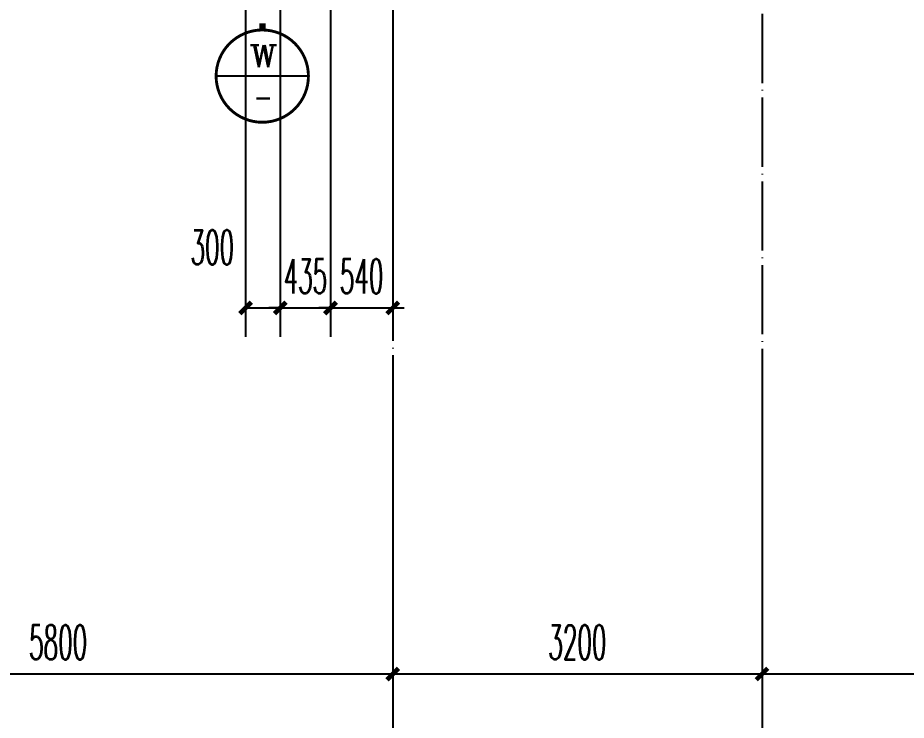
# Model space of a CAD drawing. Extents: x 27938 to 1507990, y 110129 to 923079.
# Drawn here: x 858967 to 866667, y 664074 to 670163 of the extents above; entities that cross this region are included whole.
import ezdxf
from ezdxf.enums import TextEntityAlignment as Align

# ---------------------------------------------------------------- set-up
doc = ezdxf.new("R2010")
doc.units = 0
doc.header["$LTSCALE"] = 1000
doc.header["$MEASUREMENT"] = 0
doc.linetypes.add('DOTE', pattern=[2.42, 2, -0.2, 0.02, -0.2])
for name, color, linetype in [('AXIS', 3, 'Continuous'), ('DIM_污水', 2, 'Continuous'), ('DOTE', 1, 'Continuous'), ('PIPE-污水', 2, 'W'), ('TWT_DIM', 3, 'Continuous')]:
    doc.layers.add(name, color=color, linetype=linetype)
doc.styles.add('_TCH_DIM_T3', font='SIMPLEX.shx', dxfattribs={"width": 0.494118, "bigfont": 'GBCBIG.shx'})
doc.styles.add('_TWT_CIRCLE', font='COMPLEX', dxfattribs={"width": 1.1, "height": 3.5, "bigfont": 'HZTXT'})
doc.styles.get("Standard").update_dxf_attribs({"font": 'gbenor.shx', "bigfont": 'gbcbig.shx'})
doc.linetypes.add('W', pattern='A,3,-0.2,["W",Standard,S=0.25,R=0,X=-0.1,Y=-0.115],-0.2', length=3.4)
doc.dimstyles.new('_TCH_ARCH&&100', dxfattribs={"dimtxt": 297.5, "dimasz": 100, "dimexe": 250, "dimexo": 300, "dimgap": 126.25, "dimtad": 1, "dimdec": 0, "dimzin": 0, "dimdsep": 46, "dimtxsty": '_TCH_DIM_T3', "dimblk": 'ARCHTICK', "dimcen": 0.09, "dimclrt": 4, "dimazin": 2, "dimtfac": 1, "dimtdec": 0, "dimtix": 1, "dimtmove": 2, "dimatfit": 3, "dimfxl": 100, "dimtolj": 1, "dimtzin": 0, "dimarcsym": 0})
doc.dimstyles.new('_TWT_ARCH&&100', dxfattribs={"dimtxt": 297.5, "dimasz": 100, "dimexe": 250, "dimexo": 300, "dimgap": 126.25, "dimtad": 1, "dimdec": 0, "dimzin": 0, "dimdsep": 46, "dimtxsty": '_TCH_DIM_T3', "dimblk": 'ARCHTICK', "dimcen": 0.09, "dimclrt": 7, "dimazin": 2, "dimtfac": 1, "dimtdec": 0, "dimtix": 1, "dimtmove": 2, "dimatfit": 3, "dimfxl": 1, "dimtolj": 1, "dimtzin": 0, "dimarcsym": 0})

# ---------------------------------------------------------------- blocks, each defined once
blk = doc.blocks.new('_ArchTick')
at = {"color": 0, "linetype": 'ByBlock', "const_width": 0.4}
blk.add_lwpolyline([(-0.5, -0.5), (0.5, 0.5)], dxfattribs=at)
blk = doc.blocks.new('*D955')
at = {"layer": 'AXIS', "color": 0, "lineweight": -2}
for p, q in [((865416.6, 666675.2), (865416.6, 664225.2)), ((868616.6, 666675.2), (868616.6, 664225.2)), ((865416.6, 664475.2), (868616.6, 664475.2))]:
    blk.add_line(p, q, dxfattribs=at)
at = {"layer": 'Defpoints', "color": 0}
for p in [(865416.6, 666975.2), (868616.6, 666975.2), (868616.6, 664475.2)]:
    blk.add_point(p, dxfattribs=at)
at = {"layer": 'AXIS', "color": 0, "lineweight": -2, "xscale": 100, "yscale": 100, "zscale": 100, "rotation": 180}
blk.add_blockref('_ArchTick', (865416.6, 664475.2), dxfattribs=at)
at = {"layer": 'AXIS', "color": 0, "lineweight": -2, "xscale": 100, "yscale": 100, "zscale": 100}
blk.add_blockref('_ArchTick', (868616.6, 664475.2), dxfattribs=at)
at = {"layer": 'AXIS', "color": 4, "insert": (867016.6, 664750.2), "char_height": 297.5, "attachment_point": 5, "style": '_TCH_DIM_T3'}
blk.add_mtext('\\A1;3200', dxfattribs=at)
blk = doc.blocks.new('*D956')
at = {"layer": 'AXIS', "color": 0, "lineweight": -2}
for p, q in [((862216.6, 666675.2), (862216.6, 664225.2)), ((865416.6, 666675.2), (865416.6, 664225.2)), ((862216.6, 664475.2), (865416.6, 664475.2))]:
    blk.add_line(p, q, dxfattribs=at)
at = {"layer": 'Defpoints', "color": 0}
for p in [(862216.6, 666975.2), (865416.6, 666975.2), (865416.6, 664475.2)]:
    blk.add_point(p, dxfattribs=at)
at = {"layer": 'AXIS', "color": 0, "lineweight": -2, "xscale": 100, "yscale": 100, "zscale": 100, "rotation": 180}
blk.add_blockref('_ArchTick', (862216.6, 664475.2), dxfattribs=at)
at = {"layer": 'AXIS', "color": 0, "lineweight": -2, "xscale": 100, "yscale": 100, "zscale": 100}
blk.add_blockref('_ArchTick', (865416.6, 664475.2), dxfattribs=at)
at = {"layer": 'AXIS', "color": 4, "insert": (863816.6, 664750.2), "char_height": 297.5, "attachment_point": 5, "style": '_TCH_DIM_T3'}
blk.add_mtext('\\A1;3200', dxfattribs=at)
blk = doc.blocks.new('*D957')
at = {"layer": 'AXIS', "color": 0, "lineweight": -2}
for p, q in [((856416.6, 666675.2), (856416.6, 664225.2)), ((862216.6, 666675.2), (862216.6, 664225.2)), ((856416.6, 664475.2), (862216.6, 664475.2))]:
    blk.add_line(p, q, dxfattribs=at)
at = {"layer": 'Defpoints', "color": 0}
for p in [(856416.6, 666975.2), (862216.6, 666975.2), (862216.6, 664475.2)]:
    blk.add_point(p, dxfattribs=at)
at = {"layer": 'AXIS', "color": 0, "lineweight": -2, "xscale": 100, "yscale": 100, "zscale": 100, "rotation": 180}
blk.add_blockref('_ArchTick', (856416.6, 664475.2), dxfattribs=at)
at = {"layer": 'AXIS', "color": 0, "lineweight": -2, "xscale": 100, "yscale": 100, "zscale": 100}
blk.add_blockref('_ArchTick', (862216.6, 664475.2), dxfattribs=at)
at = {"layer": 'AXIS', "color": 4, "insert": (859316.6, 664750.2), "char_height": 297.5, "attachment_point": 5, "style": '_TCH_DIM_T3'}
blk.add_mtext('\\A1;5800', dxfattribs=at)
blk = doc.blocks.new('*D966')
at = {"layer": 'AXIS', "color": 0, "lineweight": -2}
for p, q in [((827816.6, 666675.2), (827816.6, 663425.2)), ((878016.6, 666675.2), (878016.6, 663425.2)), ((827816.6, 663675.2), (878016.6, 663675.2))]:
    blk.add_line(p, q, dxfattribs=at)
at = {"layer": 'Defpoints', "color": 0}
for p in [(827816.6, 666975.2), (878016.6, 666975.2), (878016.6, 663675.2)]:
    blk.add_point(p, dxfattribs=at)
at = {"layer": 'AXIS', "color": 0, "lineweight": -2, "xscale": 100, "yscale": 100, "zscale": 100, "rotation": 180}
blk.add_blockref('_ArchTick', (827816.6, 663675.2), dxfattribs=at)
at = {"layer": 'AXIS', "color": 0, "lineweight": -2, "xscale": 100, "yscale": 100, "zscale": 100}
blk.add_blockref('_ArchTick', (878016.6, 663675.2), dxfattribs=at)
at = {"layer": 'AXIS', "color": 4, "insert": (852916.6, 663950.2), "char_height": 297.5, "attachment_point": 5, "style": '_TCH_DIM_T3'}
blk.add_mtext('\\A1;50200', dxfattribs=at)
blk = doc.blocks.new('*D1514')
at = {"layer": 'Defpoints', "color": 0}
for p in [(860941.6, 671026.7), (861241.6, 671026.7), (861241.6, 667647.9)]:
    blk.add_point(p, dxfattribs=at)
at = {"layer": 'TWT_DIM', "color": 0, "lineweight": -2}
for p, q in [((860941.6, 670726.7), (860941.6, 667397.9)), ((861241.6, 670726.7), (861241.6, 667397.9)), ((860941.6, 667647.9), (861241.6, 667647.9))]:
    blk.add_line(p, q, dxfattribs=at)
at = {"layer": 'TWT_DIM', "color": 0, "lineweight": -2, "xscale": 100, "yscale": 100, "zscale": 100, "rotation": 180}
blk.add_blockref('_ArchTick', (860941.6, 667647.9), dxfattribs=at)
at = {"layer": 'TWT_DIM', "color": 0, "lineweight": -2, "xscale": 100, "yscale": 100, "zscale": 100}
blk.add_blockref('_ArchTick', (861241.6, 667647.9), dxfattribs=at)
at = {"layer": 'TWT_DIM', "color": 7, "insert": (860652.6, 668172.9), "char_height": 297.5, "attachment_point": 5, "style": '_TCH_DIM_T3'}
blk.add_mtext('\\A1;300', dxfattribs=at)
blk = doc.blocks.new('*D1515')
at = {"layer": 'Defpoints', "color": 0}
for p in [(861241.6, 671026.7), (861676.6, 671026.7), (861676.6, 667647.9)]:
    blk.add_point(p, dxfattribs=at)
at = {"layer": 'TWT_DIM', "color": 0, "lineweight": -2}
for p, q in [((861241.6, 670726.7), (861241.6, 667397.9)), ((861676.6, 670726.7), (861676.6, 667397.9)), ((861241.6, 667647.9), (861141.6, 667647.9)), ((861241.6, 667647.9), (861676.6, 667647.9)), ((861676.6, 667647.9), (861776.6, 667647.9))]:
    blk.add_line(p, q, dxfattribs=at)
at = {"layer": 'TWT_DIM', "color": 0, "lineweight": -2, "xscale": 100, "yscale": 100, "zscale": 100}
blk.add_blockref('_ArchTick', (861241.6, 667647.9), dxfattribs=at)
at = {"layer": 'TWT_DIM', "color": 0, "lineweight": -2, "xscale": 100, "yscale": 100, "zscale": 100, "rotation": 180}
blk.add_blockref('_ArchTick', (861676.6, 667647.9), dxfattribs=at)
at = {"layer": 'TWT_DIM', "color": 7, "insert": (861459.1, 667922.9), "char_height": 297.5, "attachment_point": 5, "style": '_TCH_DIM_T3'}
blk.add_mtext('\\A1;435', dxfattribs=at)
blk = doc.blocks.new('*D1516')
at = {"layer": 'Defpoints', "color": 0}
for p in [(861676.6, 671026.7), (862216.6, 671026.7), (862216.6, 667647.9)]:
    blk.add_point(p, dxfattribs=at)
at = {"layer": 'TWT_DIM', "color": 0, "lineweight": -2}
for p, q in [((861676.6, 670726.7), (861676.6, 667397.9)), ((862216.6, 670726.7), (862216.6, 667397.9)), ((861676.6, 667647.9), (861576.6, 667647.9)), ((861676.6, 667647.9), (862216.6, 667647.9)), ((862216.6, 667647.9), (862316.6, 667647.9))]:
    blk.add_line(p, q, dxfattribs=at)
at = {"layer": 'TWT_DIM', "color": 0, "lineweight": -2, "xscale": 100, "yscale": 100, "zscale": 100}
blk.add_blockref('_ArchTick', (861676.6, 667647.9), dxfattribs=at)
at = {"layer": 'TWT_DIM', "color": 0, "lineweight": -2, "xscale": 100, "yscale": 100, "zscale": 100, "rotation": 180}
blk.add_blockref('_ArchTick', (862216.6, 667647.9), dxfattribs=at)
at = {"layer": 'TWT_DIM', "color": 7, "insert": (861946.6, 667922.9), "char_height": 297.5, "attachment_point": 5, "style": '_TCH_DIM_T3'}
blk.add_mtext('\\A1;540', dxfattribs=at)

msp = doc.modelspace()

# ---------------------------------------------------------------- linework, layer by layer
at = {"layer": 'AXIS', "color": 8}
for p, q in [((862216.6, 666975.3), (862216.6, 662975.3)), ((865416.6, 666975.1), (865416.6, 662975.1))]:
    msp.add_line(p, q, dxfattribs=at)
at = {"layer": 'DIM_污水'}
msp.add_line((861485.6, 669657.2), (860685.6, 669657.2), dxfattribs=at)
at = {"layer": 'DIM_污水', "const_width": 25}
msp.add_lwpolyline([(861485.6, 669657.2, 1), (860685.6, 669657.2, 1)], format="xyb", close=True, dxfattribs=at)
at = {"layer": 'DOTE', "color": 169, "linetype": 'DOTE', "ltscale": 0.3}
for p, q in [((862216.8, 681757.2), (862216.6, 666975.2)), ((865416.6, 677457.2), (865416.6, 666975.2))]:
    msp.add_line(p, q, dxfattribs=at)
at = {"layer": 'PIPE-污水', "const_width": 55}
msp.add_lwpolyline([(861086.4, 670113.7), (861086.4, 670057.2)], dxfattribs=at)

# ---------------------------------------------------------------- texts
at = {"layer": 'DIM_污水', "color": 7, "style": '_TWT_CIRCLE'}
for s, height, width, p, p2 in [('W', 193.3, 1.21, (860974.2, 669733.5), (861219.2, 669733.5)), ('-', 207, 0.941111, (861009.7, 669375.9), (861176.6, 669375.9))]:
    msp.add_text(s, height=height, dxfattribs=dict(at, width=width)).set_placement(p, p2, align=Align.FIT)

# ---------------------------------------------------------------- dimensions: what is measured, and where the dimension line sits
at = {"layer": 'AXIS', "color": 8}
for p1, p2, distance, picture, middle in [((827816.6, 666975.2), (878016.6, 666975.2), -3300, '*D966', (852916.6, 663950.2)), ((856416.6, 666975.2), (862216.6, 666975.2), -2500, '*D957', (859316.6, 664750.2)), ((862216.6, 666975.2), (865416.6, 666975.2), -2500, '*D956', (863816.6, 664750.2)), ((865416.6, 666975.2), (868616.6, 666975.2), -2500, '*D955', (867016.6, 664750.2))]:
    dim = msp.add_aligned_dim(p1=p1, p2=p2, distance=distance, dimstyle='_TCH_ARCH&&100', dxfattribs=at)
    dim.commit()
    dim.dimension.update_dxf_attribs({"geometry": picture, "text_midpoint": middle})
at = {"layer": 'TWT_DIM'}
dim = msp.add_linear_dim(base=(861241.6, 667647.9), p1=(860941.6, 671026.7), p2=(861241.6, 671026.7), angle=0, dimstyle='_TWT_ARCH&&100', dxfattribs=at)
dim.commit()
dim.dimension.update_dxf_attribs({"geometry": '*D1514', "text_midpoint": (860652.6, 668172.9), "dimtype": 129})
for p1, p2, picture, middle in [((861241.6, 671026.7), (861676.6, 671026.7), '*D1515', (861459.1, 667922.9)), ((861676.6, 671026.7), (862216.6, 671026.7), '*D1516', (861946.6, 667922.9))]:
    dim = msp.add_aligned_dim(p1=p1, p2=p2, distance=-3378.8, dimstyle='_TWT_ARCH&&100', dxfattribs=at)
    dim.commit()
    dim.dimension.update_dxf_attribs({"geometry": picture, "text_midpoint": middle})

doc.saveas('drawing.dxf')
